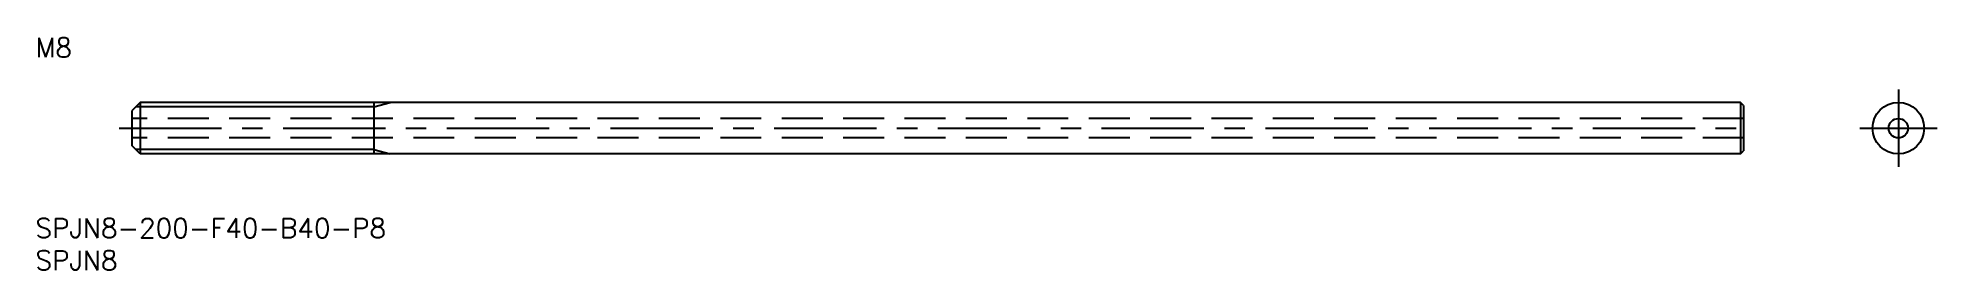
# Model space of a CAD drawing. Extents: x 0 to 295, y -8 to 28.
import ezdxf

# ---------------------------------------------------------------- set-up
doc = ezdxf.new("R2010")
doc.units = 0
doc.header["$LTSCALE"] = 0.5
doc.linetypes.add('CENTER', pattern=[50.8, 31.75, -6.35, 6.35, -6.35])
doc.linetypes.add('DASHED', pattern=[19.05, 12.7, -6.35])
for name, color, linetype in [('MSM_CENTER', 1, 'CENTER'), ('MSM_CONTINUOUS', 7, 'CONTINUOUS'), ('MSM_DASHED', 4, 'DASHED'), ('MSM_NARROW', 5, 'CONTINUOUS'), ('MSM_PART_NUMBER', 7, 'CONTINUOUS')]:
    doc.layers.add(name, color=color, linetype=linetype)
doc.styles.get("Standard").update_dxf_attribs({"font": 'txt.shx', "height": 1, "bigfont": 'bigfont.shx'})

# ---------------------------------------------------------------- blocks, each defined once
blk = doc.blocks.new('*U4')
at = {"layer": 'MSM_PART_NUMBER'}
blk.add_text('SPJN8-200-F40-B40-P8', height=3, dxfattribs=at).set_placement((0, -3))
blk = doc.blocks.new('*U5')
at = {"layer": 'MSM_PART_NUMBER'}
blk.add_text('SPJN8', height=3, dxfattribs=at).set_placement((0, -8))
blk = doc.blocks.new('*U6')
at = {"layer": 'MSM_PART_NUMBER'}
blk.add_text('M8', height=3, dxfattribs=at).set_placement((0, 25))

msp = doc.modelspace()

# ---------------------------------------------------------------- linework, layer by layer
at = {"layer": 'MSM_CENTER'}
for p, q in [((289, 20), (289, 8)), ((13, 14), (267, 14)), ((283, 14), (295, 14))]:
    msp.add_line(p, q, dxfattribs=at)
at = {"layer": 'MSM_CONTINUOUS'}
for p, q in [((16.25, 18), (15, 16.75)), ((264.5, 18), (16.25, 18)), ((16.25, 18), (16.25, 10)), ((52.5, 18), (52.5, 10)), ((264.5, 18), (264.5, 10)), ((265, 17.5), (264.5, 18)), ((15, 11.25), (15, 16.75)), ((265, 17.5), (265, 10.5)), ((16.25, 10), (15, 11.25)), ((264.5, 10), (16.25, 10)), ((264.5, 10), (265, 10.5))]:
    msp.add_line(p, q, dxfattribs=at)
for radius in [4, 1.5]:
    msp.add_circle((289, 14), radius, dxfattribs=at)
at = {"layer": 'MSM_DASHED'}
for p, q in [((265, 15.5), (15, 15.5)), ((265, 12.5), (15, 12.5))]:
    msp.add_line(p, q, dxfattribs=at)
at = {"layer": 'MSM_NARROW'}
for p, q in [((52.5, 17.3235), (55, 18)), ((52.5, 17.3235), (15.5735, 17.3235)), ((52.5, 10.6765), (15.5735, 10.6765)), ((52.5, 10.6765), (55, 10))]:
    msp.add_line(p, q, dxfattribs=at)

# ---------------------------------------------------------------- block references
at = {"layer": 'MSM_CONTINUOUS'}
for name in ['*U6', '*U4', '*U5']:
    msp.add_blockref(name, (0, 0), dxfattribs=at)

doc.saveas('drawing.dxf')
